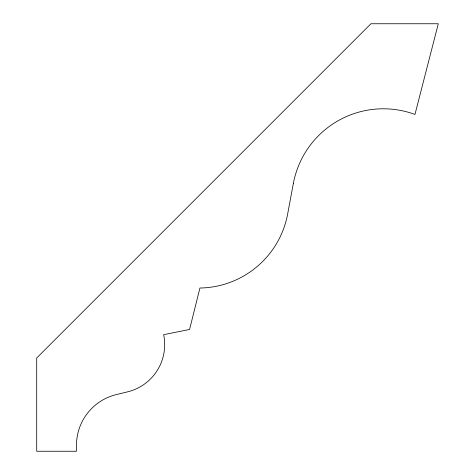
<?xml version="1.0" encoding="UTF-8"?>
<svg xmlns="http://www.w3.org/2000/svg" width="475" height="475" viewBox="0 0 475 475"><rect width="100%" height="100%" fill="white"/><g stroke="black" fill="none" stroke-linecap="round" stroke-linejoin="round"><path stroke-width="0.71" d="M293.336 183.546L287.642 214.053A90.606 90.606 0 0 1 199.933 288.022L189.567 329.478L163.661 334.661A48.616 48.616 0 0 1 127.585 391.845L116.262 394.606A52.119 52.119 0 0 0 76.493 445.71L76.493 451.25L36.706 451.25L36.706 357.978L370.933 23.75L438.294 23.75L414.978 114.433A91.556 91.556 0 0 0 293.336 183.546"/></g></svg>
